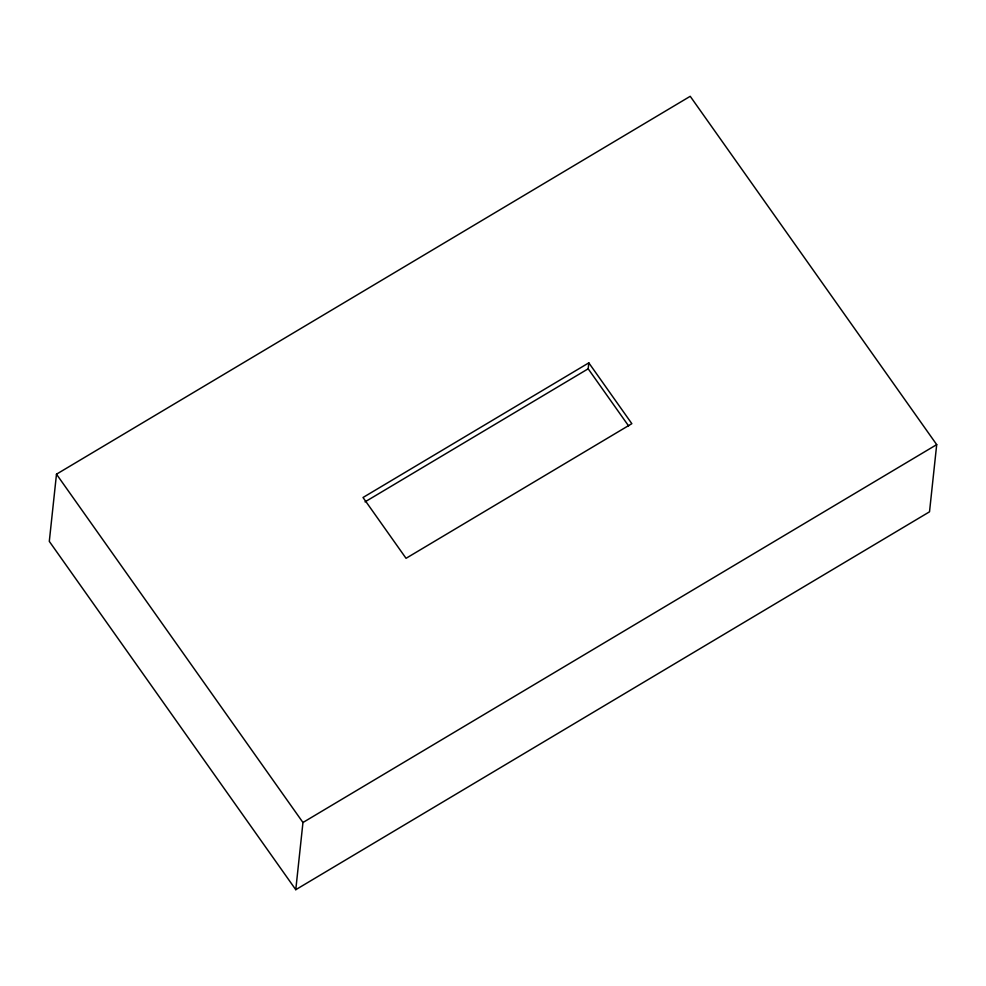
<?xml version="1.0" encoding="UTF-8"?>
<svg xmlns="http://www.w3.org/2000/svg" width="986" height="986" viewBox="0 0 986 986"><rect width="100%" height="100%" fill="white"/><g stroke="black" fill="none" stroke-linecap="round" stroke-linejoin="round"><path stroke-width="1.48" d="M56.485 474.192L49.3 541.376L295.775 889.692L929.515 511.808L936.7 444.624L690.225 96.308L56.485 474.192L302.961 822.497L295.775 889.692M628.575 425.89L588.174 368.801L588.815 362.86L363.008 497.499L406.047 558.31L631.841 423.672L588.815 362.86M365.017 501.874L588.174 368.801M302.961 822.497L936.7 444.624"/></g></svg>
